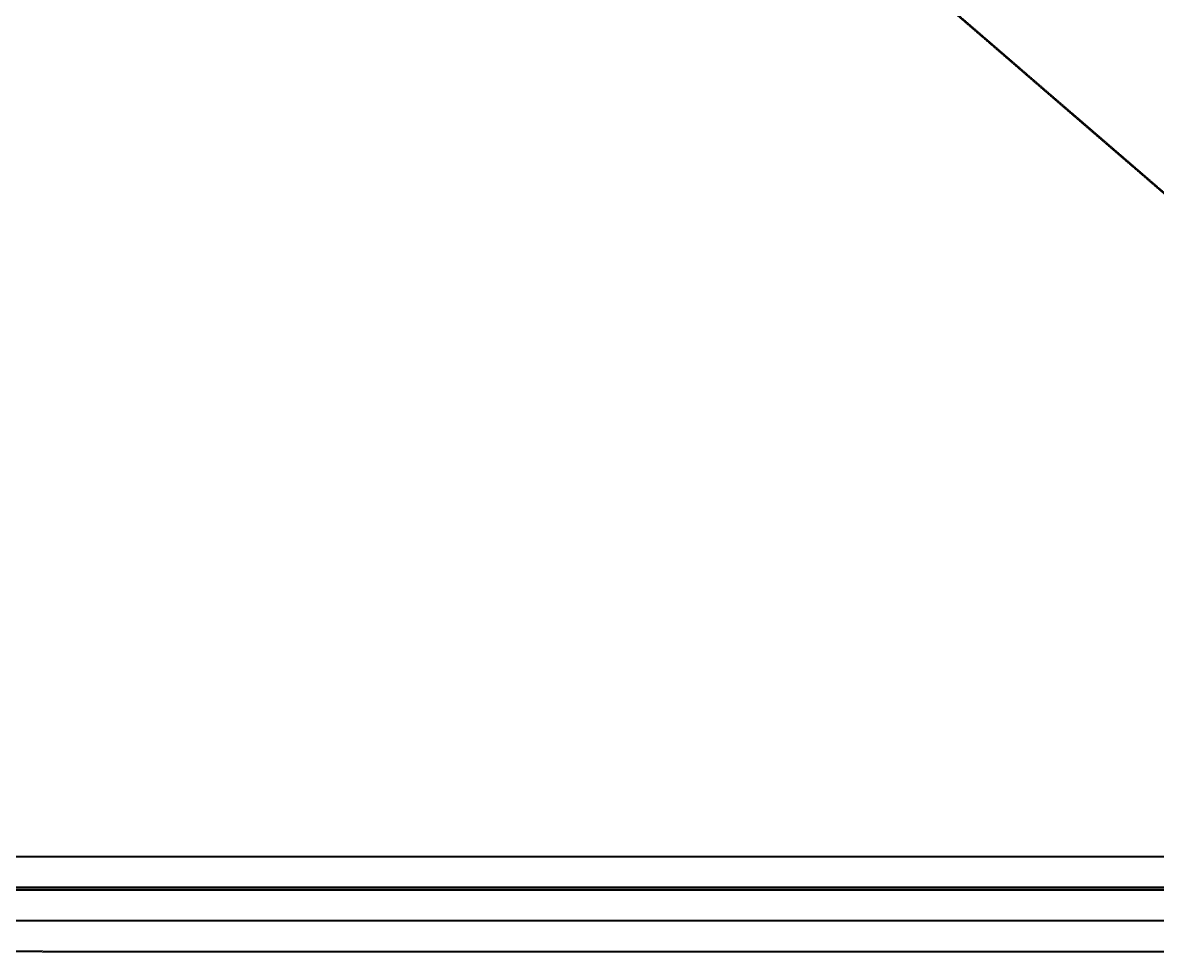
# Model space of a CAD drawing. Header units: inches. Extents: x 4821 to 127877, y 58012 to 433683.
# Drawn here: x 58577 to 63008, y 68905 to 72538 of the extents above; entities that cross this region are included whole.
import ezdxf

# ---------------------------------------------------------------- set-up
doc = ezdxf.new("R2010")
doc.units = ezdxf.units.IN
doc.header["$MEASUREMENT"] = 0
doc.linetypes.add('ducT FIRST$0$New Plans (8)$0$HIDDEN', pattern=[0.375, 0.25, -0.125])
for name, color, linetype in [('A-101 Plans Building C$0$A-001 Layout$0$A-WAL-LOW', 41, 'Continuous'), ('ducT FIRST$0$New Plans (8)$0$A-FLOR-OVHD', 8, 'ducT FIRST$0$New Plans (8)$0$HIDDEN'), ('HA', 9, 'Continuous')]:
    doc.layers.add(name, color=color, linetype=linetype)

msp = doc.modelspace()

# ---------------------------------------------------------------- linework, layer by layer
at = {"layer": 'A-101 Plans Building C$0$A-001 Layout$0$A-WAL-LOW', "color": 250}
for p, q in [((66208.8, 69275.9), (51094.7, 69275.9)), ((66212.2, 69278.9), (51098.1, 69278.8)), ((66208.8, 69155.9), (51094.7, 69155.9)), ((66208.8, 69145.9), (51094.7, 69145.9)), ((66212.2, 69158.9), (51098.1, 69158.8)), ((66212.2, 69148.9), (51098.1, 69148.8)), ((66208.7, 69025.9), (51094.7, 69025.9)), ((66212.1, 69028.9), (51098.1, 69028.8))]:
    msp.add_line(p, q, dxfattribs=at)
at = {"layer": 'ducT FIRST$0$New Plans (8)$0$A-FLOR-OVHD'}
for points in [[(50980.3, 82275.9), (66208.8, 69127.9)], [(50983.7, 82278.8), (66212.2, 69130.9)]]:
    msp.add_lwpolyline(points, dxfattribs=at)
at = {"layer": 'HA', "elevation": 0}
for points in [[(51096, 68904.5), (34430.4, 68904.5), (34430.4, 80603.3), (29699.4, 80603.3), (29698.8, 89398.6), (34429.7, 89398.6), (34429.7, 99395.9), (82874.9, 99395.9), (82875, 89400.9), (87604.3, 89400.9), (87575.6, 80603.3), (82874.9, 80603.3), (82874.9, 68904.5), (34429, 68907.1)], [(51099.4, 68907.5), (34433.8, 68907.5), (34433.8, 80606.3), (29702.8, 80606.3), (29702.2, 89401.6), (34433.1, 89401.6), (34433.1, 99398.8), (82878.3, 99398.8), (82878.3, 89403.9), (87607.7, 89403.9), (87579, 80606.3), (82878.3, 80606.3), (82878.3, 68907.5), (34432.4, 68910.1)]]:
    msp.add_lwpolyline(points, dxfattribs=at)

doc.saveas('drawing.dxf')
